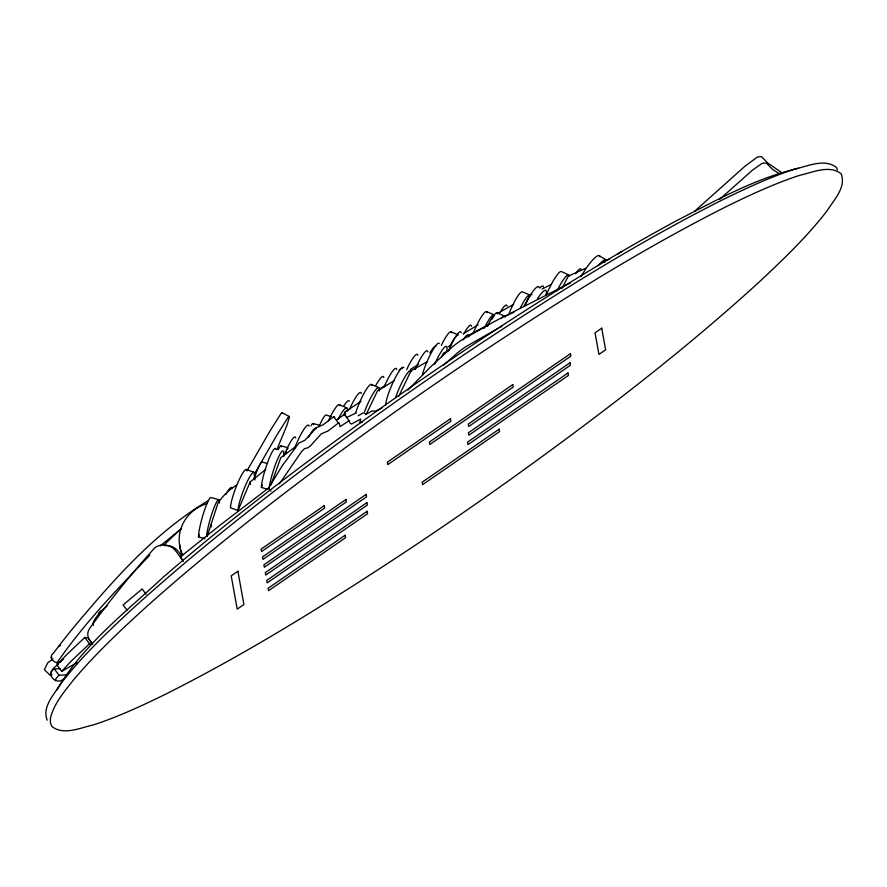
<?xml version="1.0" encoding="UTF-8"?>
<svg xmlns="http://www.w3.org/2000/svg" width="887" height="887" viewBox="0 0 887 887"><rect width="100%" height="100%" fill="white"/><g stroke="black" fill="none" stroke-linecap="round" stroke-linejoin="round"><path stroke-width="1.33" d="M205.008 538.719L198.511 536.879L198.511 536.136A21.82 3.005 -74.2 0 1 203.91 512.01A21.82 3.005 -74.2 0 1 211.051 497.507L218.845 499.714M267.83 489.436L261.399 487.395L261.421 486.653A21.82 3.204 -72.3 0 1 267.497 462.726A21.82 3.204 -72.3 0 1 275.314 448.434L275.646 448.767A21.82 3.204 -72.3 0 1 275.857 449.443M253.948 472.283L246.375 469.467A21.82 3.493 -69.5 0 0 237.572 483.415A21.82 3.493 -69.5 0 0 230.487 506.987L230.454 507.73L238.026 510.557L238.06 509.814A21.82 3.493 -69.5 0 1 248.371 479.302A21.82 3.493 -69.5 0 1 254.015 479.157M385.701 404.816L385.745 404.084A21.82 3.748 -66.9 0 1 393.739 380.878A21.82 3.748 -66.9 0 1 403.452 367.285L403.84 367.639M59.972 668.654L54.318 668.92C45.004 674.231 56.713 685.928 63.842 678.865M198.511 536.879L199.298 534.451M207.092 536.646L217.969 503.162A58.609 55.859 -10.2 0 1 236.474 485.211M261.399 487.395L262.275 484.989M270.868 485.034L280.802 457.692L296.191 446.161M276.899 449.576L286.867 425.438L289.472 417.067A5.267 1.02 -61.9 0 0 287.953 417.533L276.888 435.073L254.037 474.7M238.026 510.557L250.101 482.029L265.778 469.367M56.835 689.953C83.068 644.871 125.699 612.141 163.363 577.06C231.751 517.93 303.831 463.225 377.341 410.67A1042.524 284.76 -36.7 0 1 475.099 343.347C540.66 299.906 607.384 258.117 676.57 220.675C715.909 200.584 755.203 178.232 798.61 168.286M343.347 415.515L345.121 411.823L361.02 401.356M366.032 414.684L377.463 390.923L393.961 380.811M398.695 396.4L411.025 370.777L427.601 361.53M441.659 356.829L443.389 353.226L447.236 351.263A67.612 64.441 -10.2 0 1 449.343 350.298M492.119 319.187L493.859 315.595M525.126 305.261L529.794 295.559L532 294.384M561.97 288.386L568.334 276.112L585.952 268.173M246.941 470.919L269.803 431.293L280.869 413.752A5.267 1.02 -61.9 0 1 282.388 413.287M183.454 561.161L180.327 556.947L220.054 525.182L268.628 487.983L282.055 466.03L298.908 443.068L305.117 440.129L316.482 427.601L323.156 424.762L333.734 416.713L334.687 417.333M279.372 483.847L301.569 451.638L304.563 448.622L307.623 447.88L310.483 445.862L321.183 433.909L327.857 431.071L338.435 423.021L339.3 423.154L339.965 426.68L349.09 420.715L350.332 423.587L351.618 423.942L360.71 419.03L359.856 422.5L362.118 422.5M604.479 262.552L606.032 260.312L609.436 259.17M57.001 665.006L66.447 654.85L84.797 637.465L87.78 637.709L92.481 644.029L89.498 643.785L71.148 661.17L61.702 671.315L57.001 665.006L58.453 664.241M207.813 500.9C159.183 530.016 120.577 571.96 84.276 614.824C73.566 627.253 63.276 640.07 53.442 653.209C46.379 658.176 58.054 667.19 62.179 659.983A59.662 14.769 -46.5 0 0 63.576 658.963M407.909 390.069L430.162 367.273L452.614 346.673A32.675 8.925 -36.7 0 1 461.14 340.353L493.782 321.837L570.518 282.809M163.951 545.039L178.864 530.659A42.975 40.968 -10.2 0 1 180.959 529.073M149.825 555.184C117.139 589.278 83.267 624.348 56.768 663.154M443.7 365.122L457.315 352.982A32.675 8.925 -36.7 0 1 465.852 346.662L498.483 328.157M694.687 211.195L745.191 166.035L757.531 156.944L761.556 156.689L767.676 162.964L781.27 172.322M719.523 199.453L752.32 170.271L762.232 163.263L766.268 163.008L772.377 169.273L779.263 173.675M160.237 545.86L180.87 529.184M66.47 674.63A32.276 8.815 -36.7 0 1 64.673 674.974L59.019 675.229L56.125 678.344L55.36 680.75M348.081 410.149L350.276 408.652M378.849 389.548L384.348 385.945M76.958 662.678L61.702 671.315M57.433 665.195C54.207 666.569 48.707 673.211 51.169 675.384M463.291 333.767L478.004 324.897M410.47 369.358L418.52 364.413M52.943 658.997L47.798 662.733L44.35 669.674L50.371 675.473M358.204 415.792L363.415 412.754L366.298 414.185L371.886 411.003L375.567 411.136L381.942 408.109M448.245 346.706L451.505 344.855M497.308 313.577L513.584 304.385M468.07 335.552L489.169 324.32M345.198 415.559L344.389 414.395L336.472 420.072M499.603 327.569L501.831 326.405M58.464 646.556L60.327 645.581M542.112 289.073L551.404 284.317M504.526 316.637L513.917 312.213M51.978 657.4L51.014 657.699M346.362 417.644L356.075 412.976M52 674.741L50.914 674.652L50.603 673.699M278.318 449.642A21.82 2.827 -75.8 0 1 281.046 445.917L287.61 447.569M311.004 425.827A21.82 2.872 -75.5 0 1 313.089 423.542L319.63 425.239M254.137 479.157A21.82 3.049 -73.8 0 1 262.286 462.049L267.475 463.546M319.032 426.658A21.82 3.326 -71.1 0 1 326.283 415.016L331.383 416.768M509.216 313.178A21.82 3.748 -66.9 0 1 522.354 291.812L529.761 294.972M487.384 326.427A21.82 3.748 -66.9 0 1 497.108 312.834L504.515 316.005M473.392 332.969A21.82 3.748 -66.9 0 1 486.531 311.603L493.948 314.763M441.305 345.398A21.82 3.748 -66.9 0 1 451.028 331.816L458.446 334.987M355.487 413.375A21.82 3.748 -66.9 0 1 371.343 384.415L378.76 387.586M328.412 420.815A21.82 3.748 -66.9 0 1 339.322 404.683L346.728 407.854M546.337 295.116A21.82 3.903 -65.2 0 1 561.338 271.522L568.645 274.892M282.243 412.743L289.339 416.513M581.107 276.556A21.82 4.546 -58.1 0 1 599.135 255.633L605.932 259.869M599.135 255.633L599.59 256.021A21.82 4.546 -58.1 0 1 599.845 256.72M581.029 269.193L580.652 268.85A21.82 3.748 -66.9 0 0 575.674 273.773M497.108 312.834L497.485 313.189A21.82 3.748 -66.9 0 1 497.718 313.865M486.531 311.603L486.919 311.947A21.82 3.748 -66.9 0 1 487.151 312.634M451.028 331.816L451.405 332.159A21.82 3.748 -66.9 0 1 451.638 332.847M439.331 343.602L438.943 343.258A21.82 3.748 -66.9 0 0 431.038 353.248A21.82 3.748 -66.9 0 0 422.412 374.491M402.177 368.548L401.966 368.36A21.82 3.748 -66.9 0 0 399.072 370.378M371.343 384.415L371.731 384.77A21.82 3.748 -66.9 0 1 371.963 385.457M349.378 401.035L348.99 400.691A21.82 3.748 -66.9 0 0 344.012 405.625M339.322 404.683L339.699 405.037A21.82 3.748 -66.9 0 1 339.932 405.714M246.375 469.467L246.741 469.8A21.82 3.493 -69.5 0 1 246.963 470.476M313.089 423.542L313.399 423.853A21.82 2.872 -75.5 0 1 313.599 424.529M281.046 445.917L281.345 446.228A21.82 2.827 -75.8 0 1 281.545 446.904M344.389 414.395L349.09 420.715M333.734 416.713L338.435 423.021M268.628 487.983L270.978 491.132M181.735 556.071L178.52 551.758A16.82 15.811 -75.4 0 0 164.96 545.671M183.044 560.761L175.814 551.049A16.82 15.811 -75.4 0 0 154.937 547.634A957.772 900.061 -75.4 0 0 98.512 616.288L89.642 628.428A9.391 8.826 -75.4 0 0 89.565 639.915L92.714 644.15M146.056 594.212L142.142 588.946L123.116 604.967L127.041 610.234M84.797 637.465L89.498 643.785M54.318 668.92L59.019 675.229M837.439 169.816L836.419 167.421C824.588 158.208 808.068 166.168 795.195 168.94C770.104 177.101 746.133 188.277 722.473 199.863C638.274 242.229 558.278 292.388 479.701 344.267A1058.923 289.24 -36.7 0 0 380.401 412.643C293.486 474.977 208.09 539.839 129.025 612.008C105.176 634.316 81.46 657.034 61.391 682.89C54.761 693.678 41.722 706.551 47.199 720.189M345.121 411.823L345.564 414.262M250.101 482.029L250.544 484.468M211.039 524.483L211.483 526.922M361.319 393.518A21.82 3.748 -66.9 0 0 361.087 392.841L360.71 392.486A21.82 3.748 -66.9 0 0 349.8 408.619M396.711 369.435A21.82 3.748 -66.9 0 0 396.478 368.748L396.09 368.404A21.82 3.748 -66.9 0 0 384.038 387.142M427.811 351.829A21.82 3.748 -66.9 0 0 427.578 351.141L427.201 350.797A21.82 3.748 -66.9 0 0 415.149 369.535M463.081 339.854A21.82 3.748 -66.9 0 1 468.746 336.971M461.262 332.791A21.82 3.748 -66.9 0 0 461.029 332.104L460.652 331.76A21.82 3.748 -66.9 0 0 448.6 350.498M501.621 318.023A21.82 3.748 -66.9 0 1 505.135 317.036M232.172 488.471A21.82 3.537 -69 0 0 231.95 487.783L231.585 487.451A21.82 3.537 -69 0 0 225.908 494.414M429.862 352.937A21.82 3.748 -66.9 0 1 435.983 346.152M537.467 298.708A21.82 4.113 -63 0 1 546.015 295.216M539.196 287.676A21.82 4.113 -63 0 0 538.963 286.989L538.542 286.623A21.82 4.113 -63 0 0 524.029 306.314M295.693 438.012A21.82 3.559 -68.8 0 0 295.471 437.324L295.105 436.992A21.82 3.559 -68.8 0 0 283.907 456.073M557.103 290.736A21.82 3.903 -65.2 0 1 569.277 275.935M520.048 308.554A21.82 3.748 -66.9 0 1 530.382 296.003M206.682 534.772A21.82 3.005 -74.2 0 1 214.288 507.054A21.82 3.005 -74.2 0 1 219.455 503.073M93.556 625.169A14.757 3.659 -46.5 0 1 96.129 617.407A14.757 3.659 -46.5 0 1 107.161 606.043M101.173 610.467A14.757 3.659 -46.5 0 1 98.49 613.227M182.8 555.273A38.884 37.066 -10.2 0 1 206.726 503.694M182.112 555.184A38.884 37.066 -10.2 0 1 179.684 544.452M285.459 453.346A21.82 2.827 -75.8 0 1 286.191 451.627M287.488 449.099A21.82 2.827 -75.8 0 1 288.042 448.345M384.47 386.444A21.82 3.748 -66.9 0 1 385.612 384.592M383.794 377.518A21.82 3.748 -66.9 0 0 383.561 376.842L383.184 376.487A21.82 3.748 -66.9 0 0 375.877 385.368M254.713 477.638A21.82 2.362 -80.1 0 1 254.879 480.011M417.832 355.332A21.82 3.748 -66.9 0 0 417.6 354.645L417.212 354.301A21.82 3.748 -66.9 0 0 406.701 369.569M449.931 346.141A21.82 3.748 -66.9 0 1 457.248 335.319M484.224 328.356A21.82 3.748 -66.9 0 1 494.558 315.794M434.685 364.28A21.82 3.748 -66.9 0 1 444.077 347.737A21.82 3.748 -66.9 0 1 446.726 351.385M395.813 396.977A21.82 3.748 -66.9 0 1 405.326 376.288A21.82 3.748 -66.9 0 1 411.49 371.487M364.612 411.568A21.82 3.748 -66.9 0 1 374.868 390.923A21.82 3.748 -66.9 0 1 379.37 390.945M338.224 419.008A21.82 3.748 -66.9 0 1 347.338 411.213M308.543 437.136A21.82 3.748 -66.9 0 1 316.238 428.609M309.053 426.126A21.82 3.748 -66.9 0 0 308.82 425.438L308.432 425.095A21.82 3.748 -66.9 0 0 294.296 449.066M269.293 487.473A21.82 3.204 -72.3 0 1 278.052 458.102A21.82 3.204 -72.3 0 1 283.474 455.885M598.082 265.767A21.82 4.546 -58.1 0 1 606.386 260.257M617.762 254.148A21.82 4.801 -54.9 0 1 622.375 251.509M471.562 326.239A21.82 3.748 -66.9 0 0 471.33 325.551L470.942 325.207A21.82 3.748 -66.9 0 0 463.635 334.077M507.153 306.137A21.82 3.748 -66.9 0 0 506.92 305.45L506.532 305.106A21.82 3.748 -66.9 0 0 500.412 311.891M543.465 287.011A21.82 3.748 -66.9 0 0 543.232 286.324L542.844 285.969A21.82 3.748 -66.9 0 0 539.95 287.998M50.415 718.237L50.371 722.905L51.901 726.508C63.731 735.722 80.251 727.761 93.124 724.989C118.215 716.829 142.186 705.642 165.847 694.066C250.045 651.701 330.031 601.541 408.619 549.663A1058.923 289.24 -36.7 0 0 507.918 481.275C594.833 418.941 680.229 354.079 759.294 281.922C783.143 259.614 806.86 236.884 826.928 211.039C833.547 200.251 846.597 187.368 841.12 173.73C829.301 164.516 812.769 172.477 799.897 175.249C774.806 183.421 750.834 194.597 727.174 206.172C642.986 248.537 562.99 298.697 484.402 350.587A1058.923 289.24 -36.7 0 0 385.102 418.963C303.931 477.062 224.322 537.589 149.626 603.881C123.127 627.796 96.949 652.244 73.832 679.509C64.596 691.35 54.04 703.291 50.415 718.237M324.221 505.657L261.088 549.12L261.532 551.559L324.653 508.085L324.221 505.657M450.474 418.719L387.342 462.182L387.785 464.622L450.906 421.148L450.474 418.719M237.904 571.261L231.219 575.863L237.206 609.136L243.892 604.535L237.904 571.261M345.919 499.514L262.497 556.947L262.94 559.387L346.351 501.942L345.919 499.514M512.753 384.625L429.33 442.07L429.774 444.498L513.185 387.065L512.753 384.625M601.73 328.201L595.044 332.802L598.936 354.401L605.621 349.8L601.73 328.201M366.087 494.414L263.905 564.775L264.348 567.214L366.531 496.853L366.087 494.414M570.452 353.691L468.269 424.053L468.713 426.492L570.884 356.119L570.452 353.691M366.885 502.674L265.313 572.603L265.756 575.042L367.318 505.102L366.874 502.663M570.008 362.794L468.447 432.734L468.879 435.162L570.441 365.222L570.008 362.794M367.14 511.289L266.721 580.431L267.164 582.87L367.573 513.717L367.14 511.289M567.968 372.995L467.549 442.136L467.992 444.575L568.401 375.434L567.968 372.995M345.143 535.227L268.129 588.258L268.573 590.698L345.586 537.666L345.143 535.227M499.17 429.164L422.157 482.195L422.6 484.635L499.603 431.592L499.17 429.164"/></g></svg>
